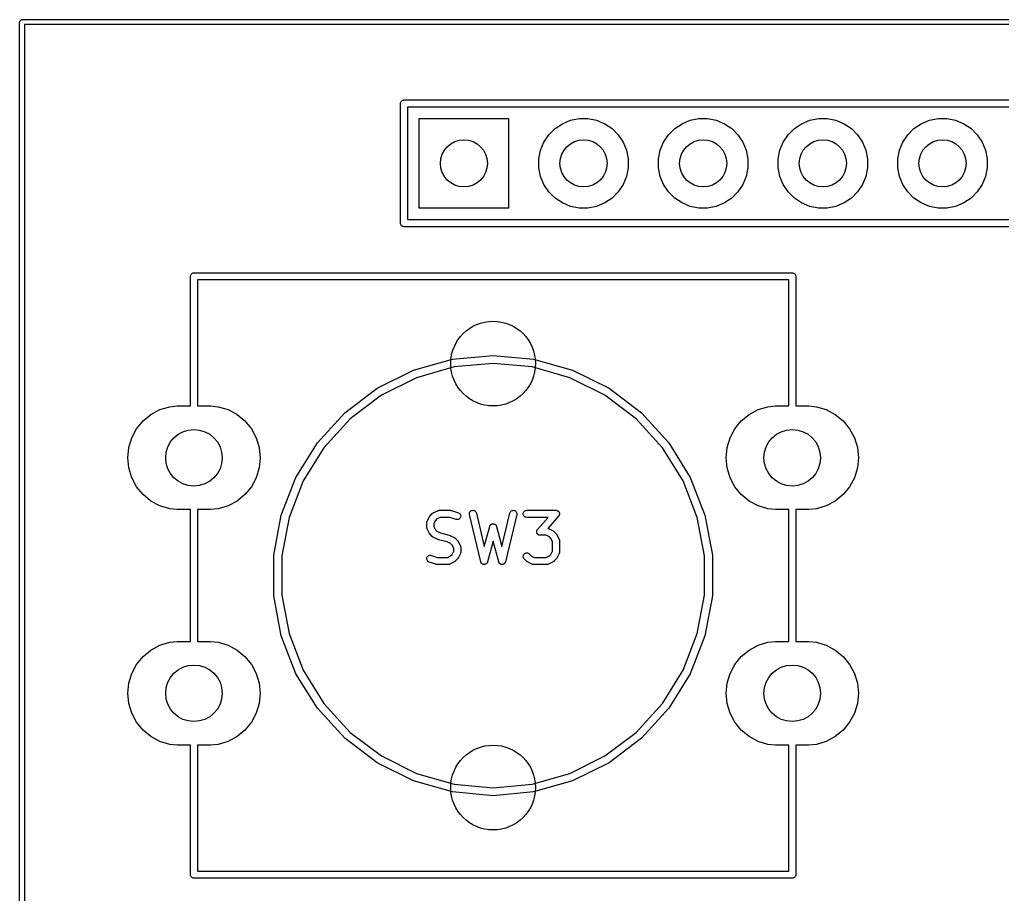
# Model space of a CAD drawing. Extents: x 4.8 to 7.88, y -6.14 to -3.94.
# Drawn here: x 4.801 to 5.622, y -4.666 to -3.935 of the extents above; entities that cross this region are included whole.
import ezdxf

# ---------------------------------------------------------------- set-up
doc = ezdxf.new("R2010")
doc.units = 0
doc.header["$MEASUREMENT"] = 0
doc.layers.add('BLACK', color=7, linetype='CONTINUOUS')

msp = doc.modelspace()

# ---------------------------------------------------------------- linework, layer by layer
at = {"layer": 'BLACK', "linetype": 'CONTINUOUS'}
for p, q in [((4.80117, -3.93701), (4.80121, -3.93662)), ((4.80118, -3.9371), (4.80117, -3.93701)), ((4.80118, -5.66919), (4.80118, -3.9371)), ((4.80121, -3.93662), (4.80132, -3.93625)), ((4.80132, -3.93625), (4.8015, -3.93591)), ((4.8015, -3.93591), (4.80175, -3.93561)), ((4.80175, -3.93561), (4.80205, -3.93536)), ((4.80205, -3.93536), (4.80239, -3.93518)), ((4.80239, -3.93518), (4.80276, -3.93507)), ((4.80276, -3.93507), (4.80305, -3.93504)), ((4.80305, -3.93504), (4.80315, -3.93503)), ((4.80315, -3.93503), (4.80325, -3.93504)), ((4.80325, -3.93504), (7.87392, -3.93504)), ((7.87205, -3.93898), (4.80512, -3.93898)), ((4.80512, -3.93898), (4.80512, -6.13976)), ((5.11947, -4.00512), (5.11953, -4.00454)), ((5.11949, -4.00526), (5.11947, -4.00512)), ((5.11949, -4.10497), (5.11949, -4.00526)), ((5.11953, -4.00454), (5.1197, -4.00398)), ((5.1197, -4.00398), (5.11997, -4.00347)), ((5.11997, -4.00347), (5.12034, -4.00302)), ((5.12034, -4.00302), (5.12079, -4.00265)), ((5.12079, -4.00265), (5.12131, -4.00238)), ((5.12131, -4.00238), (5.12186, -4.00221)), ((5.12186, -4.00221), (5.1223, -4.00217)), ((5.1223, -4.00217), (5.12244, -4.00215)), ((5.12244, -4.00215), (5.12259, -4.00217)), ((5.12259, -4.00217), (5.9223, -4.00217)), ((5.12539, -4.00807), (5.12539, -4.10217)), ((5.91949, -4.00807), (5.12539, -4.00807)), ((5.13504, -4.09252), (5.13504, -4.01772)), ((5.13504, -4.01772), (5.20984, -4.01772)), ((5.20984, -4.01772), (5.20984, -4.09252)), ((5.2486, -4.02607), (5.25472, -4.02197)), ((5.25472, -4.02197), (5.26153, -4.01915)), ((5.26153, -4.01915), (5.26876, -4.01772)), ((5.26876, -4.01772), (5.27612, -4.01772)), ((5.27612, -4.01772), (5.28335, -4.01915)), ((5.28335, -4.01915), (5.29016, -4.02197)), ((5.29016, -4.02197), (5.29628, -4.02607)), ((5.3486, -4.02607), (5.35472, -4.02197)), ((5.35472, -4.02197), (5.36153, -4.01915)), ((5.36153, -4.01915), (5.36876, -4.01772)), ((5.36876, -4.01772), (5.37612, -4.01772)), ((5.37612, -4.01772), (5.38335, -4.01915)), ((5.38335, -4.01915), (5.39016, -4.02197)), ((5.39016, -4.02197), (5.39628, -4.02607)), ((5.4486, -4.02607), (5.45472, -4.02197)), ((5.45472, -4.02197), (5.46153, -4.01915)), ((5.46153, -4.01915), (5.46876, -4.01772)), ((5.46876, -4.01772), (5.47612, -4.01772)), ((5.47612, -4.01772), (5.48335, -4.01915)), ((5.48335, -4.01915), (5.49016, -4.02197)), ((5.49016, -4.02197), (5.49628, -4.02607)), ((5.5486, -4.02607), (5.55472, -4.02197)), ((5.55472, -4.02197), (5.56153, -4.01915)), ((5.56153, -4.01915), (5.56876, -4.01772)), ((5.56876, -4.01772), (5.57612, -4.01772)), ((5.57612, -4.01772), (5.58335, -4.01915)), ((5.58335, -4.01915), (5.59016, -4.02197)), ((5.59016, -4.02197), (5.59628, -4.02607)), ((5.2393, -4.0374), (5.24339, -4.03128)), ((5.24339, -4.03128), (5.2486, -4.02607)), ((5.29628, -4.02607), (5.30149, -4.03128)), ((5.30149, -4.03128), (5.30559, -4.0374)), ((5.3393, -4.0374), (5.34339, -4.03128)), ((5.34339, -4.03128), (5.3486, -4.02607)), ((5.39628, -4.02607), (5.40149, -4.03128)), ((5.40149, -4.03128), (5.40559, -4.0374)), ((5.4393, -4.0374), (5.44339, -4.03128)), ((5.44339, -4.03128), (5.4486, -4.02607)), ((5.49628, -4.02607), (5.50149, -4.03128)), ((5.50149, -4.03128), (5.50559, -4.0374)), ((5.5393, -4.0374), (5.54339, -4.03128)), ((5.54339, -4.03128), (5.5486, -4.02607)), ((5.59628, -4.02607), (5.60149, -4.03128)), ((5.60149, -4.03128), (5.60559, -4.0374)), ((5.23648, -4.04421), (5.2393, -4.0374)), ((5.30559, -4.0374), (5.30841, -4.04421)), ((5.33648, -4.04421), (5.3393, -4.0374)), ((5.40559, -4.0374), (5.40841, -4.04421)), ((5.43648, -4.04421), (5.4393, -4.0374)), ((5.50559, -4.0374), (5.50841, -4.04421)), ((5.53648, -4.04421), (5.5393, -4.0374)), ((5.60559, -4.0374), (5.60841, -4.04421)), ((5.23504, -4.05143), (5.23648, -4.04421)), ((5.30841, -4.04421), (5.30984, -4.05143)), ((5.33504, -4.05143), (5.33648, -4.04421)), ((5.40841, -4.04421), (5.40984, -4.05143)), ((5.43504, -4.05143), (5.43648, -4.04421)), ((5.50841, -4.04421), (5.50984, -4.05143)), ((5.53504, -4.05143), (5.53648, -4.04421)), ((5.60841, -4.04421), (5.60984, -4.05143)), ((5.23504, -4.0588), (5.23504, -4.05143)), ((5.30984, -4.05143), (5.30984, -4.0588)), ((5.33504, -4.0588), (5.33504, -4.05143)), ((5.40984, -4.05143), (5.40984, -4.0588)), ((5.43504, -4.0588), (5.43504, -4.05143)), ((5.50984, -4.05143), (5.50984, -4.0588)), ((5.53504, -4.0588), (5.53504, -4.05143)), ((5.60984, -4.05143), (5.60984, -4.0588)), ((5.23648, -4.06603), (5.23504, -4.0588)), ((5.30984, -4.0588), (5.30841, -4.06603)), ((5.33648, -4.06603), (5.33504, -4.0588)), ((5.40984, -4.0588), (5.40841, -4.06603)), ((5.43648, -4.06603), (5.43504, -4.0588)), ((5.50984, -4.0588), (5.50841, -4.06603)), ((5.53648, -4.06603), (5.53504, -4.0588)), ((5.60984, -4.0588), (5.60841, -4.06603)), ((5.2393, -4.07283), (5.23648, -4.06603)), ((5.24339, -4.07896), (5.2393, -4.07283)), ((5.30559, -4.07283), (5.30149, -4.07896)), ((5.30841, -4.06603), (5.30559, -4.07283)), ((5.3393, -4.07283), (5.33648, -4.06603)), ((5.34339, -4.07896), (5.3393, -4.07283)), ((5.40559, -4.07283), (5.40149, -4.07896)), ((5.40841, -4.06603), (5.40559, -4.07283)), ((5.4393, -4.07283), (5.43648, -4.06603)), ((5.44339, -4.07896), (5.4393, -4.07283)), ((5.50559, -4.07283), (5.50149, -4.07896)), ((5.50841, -4.06603), (5.50559, -4.07283)), ((5.5393, -4.07283), (5.53648, -4.06603)), ((5.54339, -4.07896), (5.5393, -4.07283)), ((5.60559, -4.07283), (5.60149, -4.07896)), ((5.60841, -4.06603), (5.60559, -4.07283)), ((5.2486, -4.08417), (5.24339, -4.07896)), ((5.30149, -4.07896), (5.29628, -4.08417)), ((5.3486, -4.08417), (5.34339, -4.07896)), ((5.40149, -4.07896), (5.39628, -4.08417)), ((5.4486, -4.08417), (5.44339, -4.07896)), ((5.50149, -4.07896), (5.49628, -4.08417)), ((5.5486, -4.08417), (5.54339, -4.07896)), ((5.60149, -4.07896), (5.59628, -4.08417)), ((5.25472, -4.08826), (5.2486, -4.08417)), ((5.26153, -4.09108), (5.25472, -4.08826)), ((5.29016, -4.08826), (5.28335, -4.09108)), ((5.29628, -4.08417), (5.29016, -4.08826)), ((5.35472, -4.08826), (5.3486, -4.08417)), ((5.36153, -4.09108), (5.35472, -4.08826)), ((5.39016, -4.08826), (5.38335, -4.09108)), ((5.39628, -4.08417), (5.39016, -4.08826)), ((5.45472, -4.08826), (5.4486, -4.08417)), ((5.46153, -4.09108), (5.45472, -4.08826)), ((5.49016, -4.08826), (5.48335, -4.09108)), ((5.49628, -4.08417), (5.49016, -4.08826)), ((5.55472, -4.08826), (5.5486, -4.08417)), ((5.56153, -4.09108), (5.55472, -4.08826)), ((5.59016, -4.08826), (5.58335, -4.09108)), ((5.59628, -4.08417), (5.59016, -4.08826)), ((5.20984, -4.09252), (5.13504, -4.09252)), ((5.26876, -4.09252), (5.26153, -4.09108)), ((5.27612, -4.09252), (5.26876, -4.09252)), ((5.28335, -4.09108), (5.27612, -4.09252)), ((5.36876, -4.09252), (5.36153, -4.09108)), ((5.37612, -4.09252), (5.36876, -4.09252)), ((5.38335, -4.09108), (5.37612, -4.09252)), ((5.46876, -4.09252), (5.46153, -4.09108)), ((5.47612, -4.09252), (5.46876, -4.09252)), ((5.48335, -4.09108), (5.47612, -4.09252)), ((5.56876, -4.09252), (5.56153, -4.09108)), ((5.57612, -4.09252), (5.56876, -4.09252)), ((5.58335, -4.09108), (5.57612, -4.09252)), ((5.11947, -4.10512), (5.11949, -4.10497)), ((5.11953, -4.1057), (5.11947, -4.10512)), ((5.1197, -4.10625), (5.11953, -4.1057)), ((5.11997, -4.10677), (5.1197, -4.10625)), ((5.12539, -4.10217), (5.91949, -4.10217)), ((5.12034, -4.10722), (5.11997, -4.10677)), ((5.12079, -4.10759), (5.12034, -4.10722)), ((5.12131, -4.10786), (5.12079, -4.10759)), ((5.12186, -4.10803), (5.12131, -4.10786)), ((5.12244, -4.10809), (5.12186, -4.10803)), ((5.12259, -4.10807), (5.12244, -4.10809)), ((5.9223, -4.10807), (5.12259, -4.10807)), ((4.94475, -4.14751), (4.9452, -4.14714)), ((4.9452, -4.14714), (4.94571, -4.14687)), ((4.94571, -4.14687), (4.94627, -4.1467)), ((4.94627, -4.1467), (4.94671, -4.14665)), ((4.94671, -4.14665), (4.94685, -4.14664)), ((4.94685, -4.14664), (4.947, -4.14665)), ((4.947, -4.14665), (5.44671, -4.14665)), ((5.44671, -4.14665), (5.44685, -4.14664)), ((5.44685, -4.14664), (5.447, -4.14665)), ((5.447, -4.14665), (5.44743, -4.1467)), ((5.44743, -4.1467), (5.44799, -4.14687)), ((5.44799, -4.14687), (5.4485, -4.14714)), ((5.4485, -4.14714), (5.44895, -4.14751)), ((4.94388, -4.14961), (4.94394, -4.14903)), ((4.9439, -4.14975), (4.94388, -4.14961)), ((4.9439, -4.25787), (4.9439, -4.14975)), ((4.94394, -4.14903), (4.94411, -4.14847)), ((4.94411, -4.14847), (4.94438, -4.14796)), ((4.94438, -4.14796), (4.94475, -4.14751)), ((4.9498, -4.15256), (4.9498, -4.25787)), ((5.4439, -4.15256), (4.9498, -4.15256)), ((5.4439, -4.25787), (5.4439, -4.15256)), ((5.44895, -4.14751), (5.44932, -4.14796)), ((5.44932, -4.14796), (5.44959, -4.14847)), ((5.44959, -4.14847), (5.44976, -4.14903)), ((5.44976, -4.14903), (5.44982, -4.14961)), ((5.44982, -4.14961), (5.4498, -4.14975)), ((5.4498, -4.14975), (5.4498, -4.25787)), ((5.13038, -4.22801), (5.16304, -4.21872)), ((5.16304, -4.21872), (5.19685, -4.21559)), ((5.19685, -4.21559), (5.23066, -4.21872)), ((5.23066, -4.21872), (5.26333, -4.22801)), ((5.09998, -4.24315), (5.13038, -4.22801)), ((5.16427, -4.2253), (5.13279, -4.23426)), ((5.19685, -4.22228), (5.16427, -4.2253)), ((5.22943, -4.2253), (5.19685, -4.22228)), ((5.26091, -4.23426), (5.22943, -4.2253)), ((5.26333, -4.22801), (5.29372, -4.24315)), ((5.13279, -4.23426), (5.1035, -4.24884)), ((5.2902, -4.24884), (5.26091, -4.23426)), ((5.07288, -4.26362), (5.09998, -4.24315)), ((5.29372, -4.24315), (5.32082, -4.26362)), ((5.1035, -4.24884), (5.07739, -4.26856)), ((5.31631, -4.26856), (5.2902, -4.24884)), ((4.91086, -4.265), (4.91839, -4.26098)), ((4.91839, -4.26098), (4.92655, -4.2585)), ((4.92655, -4.2585), (4.93291, -4.25787)), ((4.93291, -4.25787), (4.9439, -4.25787)), ((4.9498, -4.25787), (4.96079, -4.25787)), ((4.96079, -4.25787), (4.96715, -4.2585)), ((4.96715, -4.2585), (4.97531, -4.26098)), ((4.97531, -4.26098), (4.98284, -4.265)), ((5.41086, -4.265), (5.41839, -4.26098)), ((5.41839, -4.26098), (5.42655, -4.2585)), ((5.42655, -4.2585), (5.43291, -4.25787)), ((5.43291, -4.25787), (5.4439, -4.25787)), ((5.4498, -4.25787), (5.46079, -4.25787)), ((5.46079, -4.25787), (5.46715, -4.2585)), ((5.46715, -4.2585), (5.47531, -4.26098)), ((5.47531, -4.26098), (5.48284, -4.265)), ((4.89886, -4.277), (4.90427, -4.27041)), ((4.90427, -4.27041), (4.91086, -4.265)), ((4.98284, -4.265), (4.98943, -4.27041)), ((4.98943, -4.27041), (4.99484, -4.277)), ((5.05, -4.28871), (5.07288, -4.26362)), ((5.07739, -4.26856), (5.05534, -4.29274)), ((5.33836, -4.29274), (5.31631, -4.26856)), ((5.32082, -4.26362), (5.3437, -4.28871)), ((5.39886, -4.277), (5.40427, -4.27041)), ((5.40427, -4.27041), (5.41086, -4.265)), ((5.48284, -4.265), (5.48943, -4.27041)), ((5.48943, -4.27041), (5.49484, -4.277)), ((4.89484, -4.28453), (4.89886, -4.277)), ((4.99484, -4.277), (4.99887, -4.28453)), ((5.39484, -4.28453), (5.39886, -4.277)), ((5.49484, -4.277), (5.49887, -4.28453)), ((4.89236, -4.29269), (4.89484, -4.28453)), ((4.99887, -4.28453), (5.00134, -4.29269)), ((5.39236, -4.29269), (5.39484, -4.28453)), ((5.49887, -4.28453), (5.50134, -4.29269)), ((4.89152, -4.30118), (4.89236, -4.29269)), ((5.00134, -4.29269), (5.00218, -4.30118)), ((5.03212, -4.31758), (5.05, -4.28871)), ((5.05534, -4.29274), (5.03812, -4.32057)), ((5.35559, -4.32057), (5.33836, -4.29274)), ((5.3437, -4.28871), (5.36158, -4.31758)), ((5.39152, -4.30118), (5.39236, -4.29269)), ((5.50134, -4.29269), (5.50218, -4.30118)), ((4.89236, -4.30967), (4.89152, -4.30118)), ((5.00218, -4.30118), (5.00134, -4.30967)), ((5.39236, -4.30967), (5.39152, -4.30118)), ((5.50218, -4.30118), (5.50134, -4.30967)), ((4.89484, -4.31783), (4.89236, -4.30967)), ((5.00134, -4.30967), (4.99887, -4.31783)), ((5.39484, -4.31783), (5.39236, -4.30967)), ((5.50134, -4.30967), (5.49887, -4.31783)), ((4.89886, -4.32536), (4.89484, -4.31783)), ((4.99887, -4.31783), (4.99484, -4.32536)), ((5.01986, -4.34925), (5.03212, -4.31758)), ((5.36158, -4.31758), (5.37384, -4.34925)), ((5.39886, -4.32536), (5.39484, -4.31783)), ((5.49887, -4.31783), (5.49484, -4.32536)), ((4.90427, -4.33195), (4.89886, -4.32536)), ((4.99484, -4.32536), (4.98943, -4.33195)), ((5.03812, -4.32057), (5.02629, -4.35108)), ((5.36741, -4.35108), (5.35559, -4.32057)), ((5.40427, -4.33195), (5.39886, -4.32536)), ((5.49484, -4.32536), (5.48943, -4.33195)), ((4.91086, -4.33736), (4.90427, -4.33195)), ((4.98943, -4.33195), (4.98284, -4.33736)), ((5.41086, -4.33736), (5.40427, -4.33195)), ((5.48943, -4.33195), (5.48284, -4.33736)), ((4.91839, -4.34139), (4.91086, -4.33736)), ((4.92655, -4.34386), (4.91839, -4.34139)), ((4.93291, -4.34449), (4.92655, -4.34386)), ((4.9439, -4.34449), (4.93291, -4.34449)), ((4.9439, -4.45472), (4.9439, -4.34449)), ((4.96079, -4.34449), (4.9498, -4.34449)), ((4.9498, -4.34449), (4.9498, -4.45472)), ((4.96715, -4.34386), (4.96079, -4.34449)), ((4.97531, -4.34139), (4.96715, -4.34386)), ((4.98284, -4.33736), (4.97531, -4.34139)), ((5.41839, -4.34139), (5.41086, -4.33736)), ((5.42655, -4.34386), (5.41839, -4.34139)), ((5.43291, -4.34449), (5.42655, -4.34386)), ((5.4439, -4.34449), (5.43291, -4.34449)), ((5.4439, -4.45472), (5.4439, -4.34449)), ((5.46079, -4.34449), (5.4498, -4.34449)), ((5.4498, -4.34449), (5.4498, -4.45472)), ((5.46715, -4.34386), (5.46079, -4.34449)), ((5.47531, -4.34139), (5.46715, -4.34386)), ((5.48284, -4.33736), (5.47531, -4.34139)), ((5.01362, -4.38263), (5.01986, -4.34925)), ((5.02629, -4.35108), (5.02028, -4.38324)), ((5.14172, -4.35423), (5.14359, -4.35048)), ((5.14359, -4.35048), (5.14361, -4.35044)), ((5.14361, -4.35044), (5.1437, -4.3503)), ((5.1437, -4.3503), (5.14378, -4.35015)), ((5.14378, -4.35015), (5.14386, -4.35006)), ((5.14386, -4.35006), (5.14392, -4.34996)), ((5.14392, -4.34996), (5.14404, -4.34984)), ((5.14404, -4.34984), (5.14414, -4.34971)), ((5.14414, -4.34971), (5.14602, -4.34783)), ((5.14602, -4.34783), (5.14605, -4.3478)), ((5.14605, -4.3478), (5.14618, -4.3477)), ((5.14618, -4.3477), (5.1463, -4.34759)), ((5.1463, -4.34759), (5.1464, -4.34752)), ((5.1464, -4.34752), (5.1465, -4.34744)), ((5.1465, -4.34744), (5.14665, -4.34737)), ((5.14665, -4.34737), (5.14679, -4.34728)), ((5.14679, -4.34728), (5.15054, -4.34541)), ((5.14986, -4.35235), (5.14866, -4.35355)), ((5.15255, -4.351), (5.14986, -4.35235)), ((5.15054, -4.34541), (5.15057, -4.34539)), ((5.15057, -4.34539), (5.15065, -4.34536)), ((5.15065, -4.34536), (5.15073, -4.34532)), ((5.15073, -4.34532), (5.15092, -4.34526)), ((5.15092, -4.34526), (5.15111, -4.34519)), ((5.15111, -4.34519), (5.1512, -4.34518)), ((5.1512, -4.34518), (5.15128, -4.34515)), ((5.15128, -4.34515), (5.15148, -4.34513)), ((5.15148, -4.34513), (5.15168, -4.3451)), ((5.15168, -4.3451), (5.15177, -4.3451)), ((5.15177, -4.3451), (5.15186, -4.34509)), ((5.15186, -4.34509), (5.16123, -4.34509)), ((5.16075, -4.351), (5.15255, -4.351)), ((5.16592, -4.35272), (5.16075, -4.351)), ((5.16123, -4.34509), (5.16127, -4.34509)), ((5.16127, -4.34509), (5.16144, -4.34511)), ((5.16144, -4.34511), (5.1616, -4.34512)), ((5.1616, -4.34512), (5.16172, -4.34514)), ((5.16172, -4.34514), (5.16184, -4.34516)), ((5.16184, -4.34516), (5.162, -4.34521)), ((5.162, -4.34521), (5.16216, -4.34525)), ((5.16216, -4.34525), (5.16779, -4.34712)), ((5.16648, -4.35285), (5.16592, -4.35272)), ((5.16817, -4.35257), (5.16763, -4.35277)), ((5.16779, -4.34712), (5.16783, -4.34713)), ((5.16783, -4.34713), (5.16835, -4.34738)), ((5.16865, -4.35226), (5.16817, -4.35257)), ((5.16835, -4.34738), (5.16882, -4.34771)), ((5.16907, -4.35187), (5.16865, -4.35226)), ((5.16882, -4.34771), (5.16921, -4.34814)), ((5.16941, -4.3514), (5.16907, -4.35187)), ((5.16921, -4.34814), (5.16951, -4.34863)), ((5.16965, -4.35087), (5.16941, -4.3514)), ((5.16951, -4.34863), (5.16971, -4.34917)), ((5.16978, -4.35031), (5.16965, -4.35087)), ((5.16971, -4.34917), (5.1698, -4.34974)), ((5.1698, -4.34974), (5.16978, -4.35031)), ((5.17703, -4.34812), (5.17707, -4.34754)), ((5.1771, -4.34869), (5.17703, -4.34812)), ((5.17707, -4.34754), (5.17722, -4.34699)), ((5.17711, -4.34873), (5.1771, -4.34869)), ((5.18648, -4.3881), (5.17711, -4.34873)), ((5.17722, -4.34699), (5.17748, -4.34647)), ((5.17748, -4.34647), (5.17783, -4.34602)), ((5.17783, -4.34602), (5.17827, -4.34564)), ((5.17827, -4.34564), (5.17877, -4.34535)), ((5.17877, -4.34535), (5.17931, -4.34517)), ((5.17931, -4.34517), (5.17989, -4.3451)), ((5.17989, -4.3451), (5.18046, -4.34513)), ((5.18046, -4.34513), (5.18102, -4.34528)), ((5.18102, -4.34528), (5.18153, -4.34554)), ((5.18153, -4.34554), (5.18199, -4.34589)), ((5.18199, -4.34589), (5.18237, -4.34632)), ((5.18237, -4.34632), (5.18266, -4.34682)), ((5.18266, -4.34682), (5.18285, -4.34736)), ((5.18285, -4.34736), (5.18951, -4.37535)), ((5.20419, -4.37535), (5.21085, -4.34736)), ((5.2166, -4.34873), (5.20722, -4.3881)), ((5.21085, -4.34736), (5.21086, -4.34732)), ((5.21086, -4.34732), (5.21106, -4.34678)), ((5.21106, -4.34678), (5.21135, -4.34629)), ((5.21135, -4.34629), (5.21174, -4.34586)), ((5.21174, -4.34586), (5.2122, -4.34552)), ((5.2122, -4.34552), (5.21272, -4.34527)), ((5.21272, -4.34527), (5.21328, -4.34513)), ((5.21328, -4.34513), (5.21386, -4.3451)), ((5.21386, -4.3451), (5.21443, -4.34518)), ((5.21443, -4.34518), (5.21497, -4.34537)), ((5.21497, -4.34537), (5.21547, -4.34566)), ((5.21547, -4.34566), (5.2159, -4.34605)), ((5.2159, -4.34605), (5.21624, -4.34651)), ((5.21624, -4.34651), (5.21649, -4.34703)), ((5.21649, -4.34703), (5.21664, -4.34758)), ((5.21667, -4.34816), (5.2166, -4.34873)), ((5.21664, -4.34758), (5.21667, -4.34816)), ((5.22202, -4.34803), (5.22208, -4.34745)), ((5.22207, -4.3486), (5.22202, -4.34803)), ((5.22223, -4.34915), (5.22207, -4.3486)), ((5.22208, -4.34745), (5.22225, -4.3469)), ((5.2225, -4.34966), (5.22223, -4.34915)), ((5.22225, -4.3469), (5.22252, -4.3464)), ((5.22286, -4.35011), (5.2225, -4.34966)), ((5.22252, -4.3464), (5.22289, -4.34595)), ((5.2233, -4.35048), (5.22286, -4.35011)), ((5.22289, -4.34595), (5.22334, -4.34559)), ((5.22381, -4.35076), (5.2233, -4.35048)), ((5.22334, -4.34559), (5.22385, -4.34532)), ((5.22436, -4.35093), (5.22381, -4.35076)), ((5.22385, -4.34532), (5.2244, -4.34515)), ((5.22493, -4.351), (5.22436, -4.35093)), ((5.2244, -4.34515), (5.22497, -4.34509)), ((5.22497, -4.351), (5.22493, -4.351)), ((5.22497, -4.34509), (5.24934, -4.34509)), ((5.24284, -4.351), (5.22497, -4.351)), ((5.234, -4.3611), (5.24284, -4.351)), ((5.25157, -4.34999), (5.24263, -4.3602)), ((5.24934, -4.34509), (5.24939, -4.34509)), ((5.24939, -4.34509), (5.24957, -4.34511)), ((5.24957, -4.34511), (5.24975, -4.34512)), ((5.24975, -4.34512), (5.24985, -4.34515)), ((5.24985, -4.34515), (5.24996, -4.34516)), ((5.24996, -4.34516), (5.25013, -4.34521)), ((5.25013, -4.34521), (5.25031, -4.34526)), ((5.25031, -4.34526), (5.25041, -4.3453)), ((5.25041, -4.3453), (5.25051, -4.34533)), ((5.25051, -4.34533), (5.25067, -4.34542)), ((5.25067, -4.34542), (5.25084, -4.3455)), ((5.25084, -4.3455), (5.25092, -4.34556)), ((5.25092, -4.34556), (5.25101, -4.34561)), ((5.25101, -4.34561), (5.25115, -4.34573)), ((5.25115, -4.34573), (5.2513, -4.34584)), ((5.2513, -4.34584), (5.25137, -4.34591)), ((5.25137, -4.34591), (5.25145, -4.34598)), ((5.25145, -4.34598), (5.25157, -4.34612)), ((5.25157, -4.34612), (5.2517, -4.34626)), ((5.25167, -4.34984), (5.25157, -4.34999)), ((5.25179, -4.3497), (5.25167, -4.34984)), ((5.2517, -4.34626), (5.25175, -4.34635)), ((5.25175, -4.34635), (5.25181, -4.34643)), ((5.25184, -4.34961), (5.25179, -4.3497)), ((5.25181, -4.34643), (5.2519, -4.34659)), ((5.2519, -4.34952), (5.25184, -4.34961)), ((5.2519, -4.34659), (5.252, -4.34675)), ((5.25198, -4.34935), (5.2519, -4.34952)), ((5.25207, -4.34919), (5.25198, -4.34935)), ((5.252, -4.34675), (5.25203, -4.34685)), ((5.25203, -4.34685), (5.25208, -4.34694)), ((5.2521, -4.34909), (5.25207, -4.34919)), ((5.25208, -4.34694), (5.25213, -4.34712)), ((5.25214, -4.349), (5.2521, -4.34909)), ((5.25213, -4.34712), (5.2522, -4.34729)), ((5.25218, -4.34882), (5.25214, -4.349)), ((5.25224, -4.34864), (5.25218, -4.34882)), ((5.2522, -4.34729), (5.25221, -4.34739)), ((5.25221, -4.34739), (5.25224, -4.34749)), ((5.25224, -4.34749), (5.25226, -4.34768)), ((5.25225, -4.34854), (5.25224, -4.34864)), ((5.25227, -4.34844), (5.25225, -4.34854)), ((5.25226, -4.34768), (5.25229, -4.34786)), ((5.25228, -4.34825), (5.25227, -4.34844)), ((5.2523, -4.34807), (5.25228, -4.34825)), ((5.25229, -4.34786), (5.25229, -4.34796)), ((5.25229, -4.34796), (5.2523, -4.34807)), ((5.37342, -4.38324), (5.36741, -4.35108)), ((5.37384, -4.34925), (5.38008, -4.38263)), ((5.1414, -4.3555), (5.14141, -4.35542)), ((5.1414, -4.35555), (5.1414, -4.3555)), ((5.1414, -4.3593), (5.1414, -4.35555)), ((5.14141, -4.35938), (5.1414, -4.3593)), ((5.14141, -4.35533), (5.14145, -4.35513)), ((5.14141, -4.35542), (5.14141, -4.35533)), ((5.14141, -4.35947), (5.14141, -4.35938)), ((5.14144, -4.35967), (5.14141, -4.35947)), ((5.14146, -4.35987), (5.14144, -4.35967)), ((5.14145, -4.35513), (5.14147, -4.35493)), ((5.14149, -4.35995), (5.14146, -4.35987)), ((5.14147, -4.35493), (5.14149, -4.35485)), ((5.14149, -4.35485), (5.14151, -4.35476)), ((5.1415, -4.36004), (5.14149, -4.35995)), ((5.14157, -4.36023), (5.1415, -4.36004)), ((5.14151, -4.35476), (5.14158, -4.35457)), ((5.14163, -4.36042), (5.14157, -4.36023)), ((5.14158, -4.35457), (5.14164, -4.35438)), ((5.14167, -4.3605), (5.14163, -4.36042)), ((5.14164, -4.35438), (5.14168, -4.35431)), ((5.1417, -4.36058), (5.14167, -4.3605)), ((5.14168, -4.35431), (5.14172, -4.35423)), ((5.14172, -4.36062), (5.1417, -4.36058)), ((5.14359, -4.36437), (5.14172, -4.36062)), ((5.14866, -4.35355), (5.14731, -4.35624)), ((5.14731, -4.35624), (5.14731, -4.3586)), ((5.14731, -4.3586), (5.14866, -4.3613)), ((5.16706, -4.35287), (5.16648, -4.35285)), ((5.16763, -4.35277), (5.16706, -4.35287)), ((5.18951, -4.37535), (5.194, -4.35853)), ((5.194, -4.35853), (5.19401, -4.35849)), ((5.19401, -4.35849), (5.19404, -4.3584)), ((5.19404, -4.3584), (5.19407, -4.35831)), ((5.19407, -4.35831), (5.19415, -4.35814)), ((5.19415, -4.35814), (5.19422, -4.35796)), ((5.19422, -4.35796), (5.19427, -4.35788)), ((5.19427, -4.35788), (5.19431, -4.35779)), ((5.19431, -4.35779), (5.19442, -4.35763)), ((5.19442, -4.35763), (5.19453, -4.35747)), ((5.19453, -4.35747), (5.19459, -4.3574)), ((5.19459, -4.3574), (5.19465, -4.35732)), ((5.19465, -4.35732), (5.19479, -4.35719)), ((5.19479, -4.35719), (5.19493, -4.35706)), ((5.19493, -4.35706), (5.19501, -4.357)), ((5.19501, -4.357), (5.19508, -4.35693)), ((5.19508, -4.35693), (5.19524, -4.35683)), ((5.19524, -4.35683), (5.1954, -4.35672)), ((5.1954, -4.35672), (5.19549, -4.35669)), ((5.19549, -4.35669), (5.19557, -4.35664)), ((5.19557, -4.35664), (5.19575, -4.35657)), ((5.19575, -4.35657), (5.19592, -4.35649)), ((5.19592, -4.35649), (5.19602, -4.35647)), ((5.19602, -4.35647), (5.19611, -4.35644)), ((5.19611, -4.35644), (5.1963, -4.35641)), ((5.1963, -4.35641), (5.19649, -4.35636)), ((5.19649, -4.35636), (5.19658, -4.35636)), ((5.19658, -4.35636), (5.19668, -4.35635)), ((5.19668, -4.35635), (5.19687, -4.35635)), ((5.19687, -4.35635), (5.19706, -4.35635)), ((5.19706, -4.35635), (5.19716, -4.35637)), ((5.19716, -4.35637), (5.19725, -4.35637)), ((5.19725, -4.35637), (5.19744, -4.35641)), ((5.19744, -4.35641), (5.19763, -4.35645)), ((5.19763, -4.35645), (5.19772, -4.35648)), ((5.19772, -4.35648), (5.19782, -4.3565)), ((5.19782, -4.3565), (5.19799, -4.35658)), ((5.19799, -4.35658), (5.19817, -4.35665)), ((5.19817, -4.35665), (5.19825, -4.3567)), ((5.19825, -4.3567), (5.19834, -4.35674)), ((5.19834, -4.35674), (5.19849, -4.35686)), ((5.19849, -4.35686), (5.19866, -4.35696)), ((5.19866, -4.35696), (5.19873, -4.35703)), ((5.19873, -4.35703), (5.19881, -4.35708)), ((5.19881, -4.35708), (5.19894, -4.35722)), ((5.19894, -4.35722), (5.19908, -4.35736)), ((5.19908, -4.35736), (5.19913, -4.35743)), ((5.19913, -4.35743), (5.1992, -4.3575)), ((5.1992, -4.3575), (5.1993, -4.35767)), ((5.1993, -4.35767), (5.19941, -4.35782)), ((5.19941, -4.35782), (5.19945, -4.35791)), ((5.19945, -4.35791), (5.1995, -4.35799)), ((5.1995, -4.35799), (5.19957, -4.35817)), ((5.19957, -4.35817), (5.19965, -4.35835)), ((5.19965, -4.35835), (5.19967, -4.35844)), ((5.19967, -4.35844), (5.1997, -4.35853)), ((5.1997, -4.35853), (5.20419, -4.37535)), ((5.24263, -4.3602), (5.24282, -4.36027)), ((5.24282, -4.36027), (5.24301, -4.36033)), ((5.24301, -4.36033), (5.24308, -4.36037)), ((5.24308, -4.36037), (5.24317, -4.3604)), ((5.24317, -4.3604), (5.24691, -4.36228)), ((5.14368, -4.36451), (5.14359, -4.36437)), ((5.14376, -4.36465), (5.14368, -4.36451)), ((5.14383, -4.36475), (5.14376, -4.36465)), ((5.1439, -4.36485), (5.14383, -4.36475)), ((5.14401, -4.36497), (5.1439, -4.36485)), ((5.14411, -4.3651), (5.14401, -4.36497)), ((5.14414, -4.36513), (5.14411, -4.3651)), ((5.14602, -4.36701), (5.14414, -4.36513)), ((5.14615, -4.36711), (5.14602, -4.36701)), ((5.14627, -4.36723), (5.14615, -4.36711)), ((5.14637, -4.3673), (5.14627, -4.36723)), ((5.14646, -4.36737), (5.14637, -4.3673)), ((5.14661, -4.36745), (5.14646, -4.36737)), ((5.14675, -4.36754), (5.14661, -4.36745)), ((5.14679, -4.36756), (5.14675, -4.36754)), ((5.15054, -4.36944), (5.14679, -4.36756)), ((5.14866, -4.3613), (5.14986, -4.36249)), ((5.14986, -4.36249), (5.15289, -4.36401)), ((5.15289, -4.36401), (5.16007, -4.3658)), ((5.16007, -4.3658), (5.16011, -4.36581)), ((5.16011, -4.36581), (5.16012, -4.36582)), ((5.16012, -4.36582), (5.16014, -4.36582)), ((5.16014, -4.36582), (5.16039, -4.36592)), ((5.16039, -4.36592), (5.16065, -4.36602)), ((5.16065, -4.36602), (5.16066, -4.36602)), ((5.16066, -4.36602), (5.16068, -4.36603)), ((5.16068, -4.36603), (5.16443, -4.3679)), ((5.16443, -4.3679), (5.16446, -4.36792)), ((5.16446, -4.36792), (5.1646, -4.36801)), ((5.1646, -4.36801), (5.16475, -4.36809)), ((5.16475, -4.36809), (5.16484, -4.36817)), ((5.16484, -4.36817), (5.16495, -4.36823)), ((5.16495, -4.36823), (5.16506, -4.36835)), ((5.16506, -4.36835), (5.16519, -4.36846)), ((5.16519, -4.36846), (5.16707, -4.37033)), ((5.23327, -4.36302), (5.23329, -4.36284)), ((5.23328, -4.36313), (5.23327, -4.36302)), ((5.23327, -4.36323), (5.23328, -4.36313)), ((5.2333, -4.36341), (5.23327, -4.36323)), ((5.23329, -4.36265), (5.23332, -4.36255)), ((5.23329, -4.36284), (5.23329, -4.36265)), ((5.23332, -4.3636), (5.2333, -4.36341)), ((5.23332, -4.36255), (5.23333, -4.36245)), ((5.23335, -4.3637), (5.23332, -4.3636)), ((5.23333, -4.36245), (5.23338, -4.36227)), ((5.23337, -4.3638), (5.23335, -4.3637)), ((5.23343, -4.36397), (5.23337, -4.3638)), ((5.23338, -4.36227), (5.23342, -4.36209)), ((5.23342, -4.36209), (5.23347, -4.362)), ((5.23348, -4.36415), (5.23343, -4.36397)), ((5.23347, -4.362), (5.2335, -4.3619)), ((5.23353, -4.36424), (5.23348, -4.36415)), ((5.2335, -4.3619), (5.23359, -4.36174)), ((5.23357, -4.36434), (5.23353, -4.36424)), ((5.23366, -4.3645), (5.23357, -4.36434)), ((5.23359, -4.36174), (5.23366, -4.36157)), ((5.23366, -4.36157), (5.23372, -4.36148)), ((5.23375, -4.36466), (5.23366, -4.3645)), ((5.23372, -4.36148), (5.23377, -4.36139)), ((5.23381, -4.36474), (5.23375, -4.36466)), ((5.23377, -4.36139), (5.23389, -4.36125)), ((5.23387, -4.36483), (5.23381, -4.36474)), ((5.23399, -4.36497), (5.23387, -4.36483)), ((5.23389, -4.36125), (5.234, -4.3611)), ((5.23411, -4.36511), (5.23399, -4.36497)), ((5.23419, -4.36518), (5.23411, -4.36511)), ((5.23426, -4.36525), (5.23419, -4.36518)), ((5.23441, -4.36536), (5.23426, -4.36525)), ((5.23455, -4.36548), (5.23441, -4.36536)), ((5.23464, -4.36553), (5.23455, -4.36548)), ((5.23473, -4.36559), (5.23464, -4.36553)), ((5.2349, -4.36567), (5.23473, -4.36559)), ((5.23506, -4.36576), (5.2349, -4.36567)), ((5.23516, -4.36579), (5.23506, -4.36576)), ((5.23525, -4.36583), (5.23516, -4.36579)), ((5.23543, -4.36588), (5.23525, -4.36583)), ((5.23561, -4.36593), (5.23543, -4.36588)), ((5.23571, -4.36594), (5.23561, -4.36593)), ((5.23581, -4.36597), (5.23571, -4.36594)), ((5.23599, -4.36598), (5.23581, -4.36597)), ((5.23618, -4.366), (5.23599, -4.36598)), ((5.23622, -4.366), (5.23618, -4.366)), ((5.24115, -4.366), (5.23622, -4.366)), ((5.24385, -4.36735), (5.24115, -4.366)), ((5.24504, -4.36854), (5.24385, -4.36735)), ((5.24639, -4.37124), (5.24504, -4.36854)), ((5.24691, -4.36228), (5.24695, -4.3623)), ((5.24695, -4.3623), (5.24709, -4.36239)), ((5.24709, -4.36239), (5.24724, -4.36247)), ((5.24724, -4.36247), (5.24733, -4.36254)), ((5.24733, -4.36254), (5.24744, -4.36261)), ((5.24744, -4.36261), (5.24755, -4.36273)), ((5.24755, -4.36273), (5.24768, -4.36283)), ((5.24768, -4.36283), (5.24956, -4.36471)), ((5.24956, -4.36471), (5.24959, -4.36474)), ((5.24959, -4.36474), (5.24969, -4.36487)), ((5.24969, -4.36487), (5.2498, -4.36499)), ((5.2498, -4.36499), (5.24987, -4.36509)), ((5.24987, -4.36509), (5.24995, -4.36519)), ((5.24995, -4.36519), (5.25002, -4.36533)), ((5.25002, -4.36533), (5.25011, -4.36547)), ((5.25011, -4.36547), (5.25198, -4.36922)), ((5.15055, -4.36944), (5.15054, -4.36944)), ((5.15056, -4.36945), (5.15055, -4.36944)), ((5.15082, -4.36954), (5.15056, -4.36945)), ((5.15107, -4.36964), (5.15082, -4.36954)), ((5.15109, -4.36964), (5.15107, -4.36964)), ((5.1511, -4.36965), (5.15109, -4.36964)), ((5.15114, -4.36966), (5.1511, -4.36965)), ((5.15832, -4.37145), (5.15114, -4.36966)), ((5.16136, -4.37297), (5.15832, -4.37145)), ((5.16255, -4.37417), (5.16136, -4.37297)), ((5.1639, -4.37686), (5.16255, -4.37417)), ((5.1639, -4.37922), (5.1639, -4.37686)), ((5.16707, -4.37033), (5.1671, -4.37036)), ((5.1671, -4.37036), (5.1672, -4.37049)), ((5.1672, -4.37049), (5.16731, -4.37061)), ((5.16731, -4.37061), (5.16738, -4.37071)), ((5.16738, -4.37071), (5.16746, -4.37081)), ((5.16746, -4.37081), (5.16753, -4.37096)), ((5.16753, -4.37096), (5.16762, -4.3711)), ((5.16762, -4.3711), (5.1695, -4.37485)), ((5.1695, -4.37485), (5.16951, -4.37488)), ((5.16951, -4.37488), (5.16954, -4.37497)), ((5.16954, -4.37497), (5.16958, -4.37504)), ((5.16958, -4.37504), (5.16964, -4.37524)), ((5.16964, -4.37524), (5.16971, -4.37543)), ((5.16971, -4.37543), (5.16973, -4.37551)), ((5.16973, -4.37551), (5.16975, -4.37559)), ((5.16975, -4.37559), (5.16977, -4.3758)), ((5.16977, -4.3758), (5.1698, -4.37599)), ((5.1698, -4.37599), (5.1698, -4.37608)), ((5.1698, -4.37608), (5.16981, -4.37617)), ((5.16981, -4.37617), (5.16981, -4.37992)), ((5.19685, -4.37075), (5.1922, -4.38818)), ((5.2015, -4.38818), (5.19685, -4.37075)), ((5.24639, -4.37922), (5.24639, -4.37124)), ((5.25198, -4.36922), (5.252, -4.36926)), ((5.252, -4.36926), (5.25203, -4.36934)), ((5.25203, -4.36934), (5.25207, -4.36942)), ((5.25207, -4.36942), (5.25213, -4.36961)), ((5.25213, -4.36961), (5.2522, -4.3698)), ((5.2522, -4.3698), (5.25222, -4.36989)), ((5.25222, -4.36989), (5.25224, -4.36997)), ((5.25224, -4.36997), (5.25226, -4.37017)), ((5.25226, -4.37017), (5.25229, -4.37037)), ((5.25229, -4.37037), (5.25229, -4.37046)), ((5.25229, -4.37046), (5.2523, -4.37054)), ((5.2523, -4.37054), (5.2523, -4.37992)), ((5.01362, -4.41659), (5.01362, -4.38263)), ((5.02028, -4.38324), (5.02028, -4.41597)), ((5.14141, -4.38573), (5.14143, -4.38515)), ((5.14143, -4.38515), (5.14156, -4.38459)), ((5.14156, -4.38459), (5.1418, -4.38406)), ((5.1418, -4.38406), (5.14214, -4.3836)), ((5.14214, -4.3836), (5.14256, -4.3832)), ((5.14256, -4.3832), (5.14305, -4.3829)), ((5.14305, -4.3829), (5.14358, -4.38269)), ((5.14358, -4.38269), (5.14415, -4.3826)), ((5.14415, -4.3826), (5.14473, -4.38261)), ((5.14473, -4.38261), (5.14529, -4.38274)), ((5.14529, -4.38274), (5.15046, -4.38446)), ((5.15046, -4.38446), (5.15866, -4.38446)), ((5.15866, -4.38446), (5.16136, -4.38312)), ((5.16136, -4.38312), (5.16255, -4.38192)), ((5.16255, -4.38192), (5.1639, -4.37922)), ((5.16729, -4.38551), (5.16717, -4.38563)), ((5.16736, -4.3854), (5.16729, -4.38551)), ((5.16743, -4.38531), (5.16736, -4.3854)), ((5.16751, -4.38516), (5.16743, -4.38531)), ((5.1676, -4.38502), (5.16751, -4.38516)), ((5.16762, -4.38499), (5.1676, -4.38502)), ((5.1695, -4.38124), (5.16762, -4.38499)), ((5.16953, -4.38116), (5.1695, -4.38124)), ((5.16957, -4.38108), (5.16953, -4.38116)), ((5.16963, -4.38089), (5.16957, -4.38108)), ((5.1697, -4.3807), (5.16963, -4.38089)), ((5.16972, -4.38061), (5.1697, -4.3807)), ((5.16974, -4.38053), (5.16972, -4.38061)), ((5.16976, -4.38033), (5.16974, -4.38053)), ((5.1698, -4.38013), (5.16976, -4.38033)), ((5.16981, -4.37996), (5.1698, -4.38005)), ((5.1698, -4.38005), (5.1698, -4.38013)), ((5.16981, -4.37992), (5.16981, -4.37996)), ((5.22202, -4.38364), (5.22208, -4.38306)), ((5.22207, -4.38421), (5.22202, -4.38364)), ((5.22223, -4.38476), (5.22207, -4.38421)), ((5.22208, -4.38306), (5.22225, -4.38251)), ((5.2225, -4.38528), (5.22223, -4.38476)), ((5.22225, -4.38251), (5.22253, -4.38201)), ((5.22286, -4.38573), (5.2225, -4.38528)), ((5.22253, -4.38201), (5.2229, -4.38156)), ((5.2229, -4.38156), (5.22335, -4.3812)), ((5.22335, -4.3812), (5.22386, -4.38093)), ((5.22386, -4.38093), (5.22441, -4.38077)), ((5.22441, -4.38077), (5.22498, -4.38071)), ((5.22498, -4.38071), (5.22556, -4.38077)), ((5.22556, -4.38077), (5.22611, -4.38094)), ((5.22611, -4.38094), (5.22661, -4.38121)), ((5.22661, -4.38121), (5.22706, -4.38158)), ((5.22706, -4.38158), (5.2286, -4.38312)), ((5.2286, -4.38312), (5.23129, -4.38446)), ((5.23129, -4.38446), (5.24115, -4.38446)), ((5.24115, -4.38446), (5.24385, -4.38312)), ((5.24385, -4.38312), (5.24504, -4.38192)), ((5.24504, -4.38192), (5.24639, -4.37922)), ((5.24978, -4.38551), (5.24966, -4.38563)), ((5.24984, -4.3854), (5.24978, -4.38551)), ((5.24992, -4.38531), (5.24984, -4.3854)), ((5.25, -4.38516), (5.24992, -4.38531)), ((5.25009, -4.38502), (5.25, -4.38516)), ((5.25011, -4.38499), (5.25009, -4.38502)), ((5.25198, -4.38124), (5.25011, -4.38499)), ((5.25202, -4.38116), (5.25198, -4.38124)), ((5.25206, -4.38108), (5.25202, -4.38116)), ((5.25212, -4.38089), (5.25206, -4.38108)), ((5.25219, -4.3807), (5.25212, -4.38089)), ((5.25221, -4.38061), (5.25219, -4.3807)), ((5.25223, -4.38053), (5.25221, -4.38061)), ((5.25225, -4.38033), (5.25223, -4.38053)), ((5.25229, -4.38013), (5.25225, -4.38033)), ((5.2523, -4.37996), (5.25229, -4.38005)), ((5.25229, -4.38005), (5.25229, -4.38013)), ((5.2523, -4.37992), (5.2523, -4.37996)), ((5.37342, -4.41597), (5.37342, -4.38324)), ((5.38008, -4.38263), (5.38008, -4.41659)), ((5.1415, -4.38629), (5.14141, -4.38573)), ((5.1417, -4.38683), (5.1415, -4.38629)), ((5.142, -4.38733), (5.1417, -4.38683)), ((5.1424, -4.38775), (5.142, -4.38733)), ((5.14286, -4.38809), (5.1424, -4.38775)), ((5.14338, -4.38833), (5.14286, -4.38809)), ((5.14342, -4.38834), (5.14338, -4.38833)), ((5.14905, -4.39022), (5.14342, -4.38834)), ((5.14921, -4.39025), (5.14905, -4.39022)), ((5.14937, -4.3903), (5.14921, -4.39025)), ((5.14949, -4.39032), (5.14937, -4.3903)), ((5.14961, -4.39035), (5.14949, -4.39032)), ((5.14978, -4.39035), (5.14961, -4.39035)), ((5.14994, -4.39037), (5.14978, -4.39035)), ((5.14998, -4.39037), (5.14994, -4.39037)), ((5.15936, -4.39037), (5.14998, -4.39037)), ((5.15944, -4.39036), (5.15936, -4.39037)), ((5.15953, -4.39036), (5.15944, -4.39036)), ((5.15973, -4.39033), (5.15953, -4.39036)), ((5.15993, -4.39031), (5.15973, -4.39033)), ((5.16001, -4.39029), (5.15993, -4.39031)), ((5.1601, -4.39027), (5.16001, -4.39029)), ((5.16029, -4.3902), (5.1601, -4.39027)), ((5.16048, -4.39015), (5.16029, -4.3902)), ((5.16056, -4.39011), (5.16048, -4.39015)), ((5.16064, -4.39008), (5.16056, -4.39011)), ((5.16068, -4.39006), (5.16064, -4.39008)), ((5.16443, -4.38818), (5.16068, -4.39006)), ((5.16457, -4.38809), (5.16443, -4.38818)), ((5.16471, -4.38802), (5.16457, -4.38809)), ((5.16481, -4.38794), (5.16471, -4.38802)), ((5.16491, -4.38788), (5.16481, -4.38794)), ((5.16503, -4.38776), (5.16491, -4.38788)), ((5.16516, -4.38766), (5.16503, -4.38776)), ((5.16519, -4.38763), (5.16516, -4.38766)), ((5.16707, -4.38575), (5.16519, -4.38763)), ((5.16717, -4.38563), (5.16707, -4.38575)), ((5.18652, -4.38823), (5.18648, -4.3881)), ((5.18655, -4.38836), (5.18652, -4.38823)), ((5.18662, -4.3885), (5.18655, -4.38836)), ((5.18667, -4.38865), (5.18662, -4.3885)), ((5.18673, -4.38876), (5.18667, -4.38865)), ((5.18679, -4.38889), (5.18673, -4.38876)), ((5.18688, -4.38901), (5.18679, -4.38889)), ((5.18696, -4.38914), (5.18688, -4.38901)), ((5.18705, -4.38925), (5.18696, -4.38914)), ((5.18713, -4.38936), (5.18705, -4.38925)), ((5.18724, -4.38946), (5.18713, -4.38936)), ((5.18734, -4.38958), (5.18724, -4.38946)), ((5.18745, -4.38966), (5.18734, -4.38958)), ((5.18754, -4.38975), (5.18745, -4.38966)), ((5.18767, -4.38983), (5.18754, -4.38975)), ((5.18779, -4.38993), (5.18767, -4.38983)), ((5.18792, -4.38999), (5.18779, -4.38993)), ((5.18803, -4.39006), (5.18792, -4.38999)), ((5.18817, -4.39011), (5.18803, -4.39006)), ((5.18831, -4.39018), (5.18817, -4.39011)), ((5.18844, -4.39022), (5.18831, -4.39018)), ((5.18857, -4.39026), (5.18844, -4.39022)), ((5.18872, -4.39029), (5.18857, -4.39026)), ((5.18887, -4.39033), (5.18872, -4.39029)), ((5.189, -4.39034), (5.18887, -4.39033)), ((5.18914, -4.39036), (5.189, -4.39034)), ((5.18929, -4.39036), (5.18914, -4.39036)), ((5.18944, -4.39037), (5.18929, -4.39036)), ((5.18958, -4.39035), (5.18944, -4.39037)), ((5.18971, -4.39035), (5.18958, -4.39035)), ((5.18986, -4.39031), (5.18971, -4.39035)), ((5.19002, -4.39029), (5.18986, -4.39031)), ((5.19014, -4.39025), (5.19002, -4.39029)), ((5.19028, -4.39022), (5.19014, -4.39025)), ((5.19042, -4.39016), (5.19028, -4.39022)), ((5.19056, -4.39011), (5.19042, -4.39016)), ((5.19068, -4.39004), (5.19056, -4.39011)), ((5.1908, -4.38999), (5.19068, -4.39004)), ((5.19093, -4.3899), (5.1908, -4.38999)), ((5.19106, -4.38982), (5.19093, -4.3899)), ((5.19116, -4.38973), (5.19106, -4.38982)), ((5.19128, -4.38966), (5.19116, -4.38973)), ((5.19138, -4.38955), (5.19128, -4.38966)), ((5.1915, -4.38945), (5.19138, -4.38955)), ((5.19158, -4.38934), (5.1915, -4.38945)), ((5.19167, -4.38924), (5.19158, -4.38934)), ((5.19176, -4.38911), (5.19167, -4.38924)), ((5.19185, -4.38899), (5.19176, -4.38911)), ((5.19191, -4.38887), (5.19185, -4.38899)), ((5.19198, -4.38875), (5.19191, -4.38887)), ((5.19204, -4.38861), (5.19198, -4.38875)), ((5.19211, -4.38848), (5.19204, -4.38861)), ((5.19214, -4.38834), (5.19211, -4.38848)), ((5.19219, -4.38822), (5.19214, -4.38834)), ((5.1922, -4.38818), (5.19219, -4.38822)), ((5.20154, -4.38831), (5.2015, -4.38818)), ((5.20158, -4.38844), (5.20154, -4.38831)), ((5.20164, -4.38857), (5.20158, -4.38844)), ((5.2017, -4.38872), (5.20164, -4.38857)), ((5.20177, -4.38883), (5.2017, -4.38872)), ((5.20183, -4.38896), (5.20177, -4.38883)), ((5.20192, -4.38908), (5.20183, -4.38896)), ((5.202, -4.38921), (5.20192, -4.38908)), ((5.20209, -4.38931), (5.202, -4.38921)), ((5.20218, -4.38942), (5.20209, -4.38931)), ((5.20229, -4.38952), (5.20218, -4.38942)), ((5.20239, -4.38963), (5.20229, -4.38952)), ((5.2025, -4.38971), (5.20239, -4.38963)), ((5.20261, -4.3898), (5.2025, -4.38971)), ((5.20274, -4.38988), (5.20261, -4.3898)), ((5.20286, -4.38997), (5.20274, -4.38988)), ((5.20298, -4.39002), (5.20286, -4.38997)), ((5.2031, -4.39009), (5.20298, -4.39002)), ((5.20325, -4.39014), (5.2031, -4.39009)), ((5.20338, -4.39021), (5.20325, -4.39014)), ((5.20352, -4.39024), (5.20338, -4.39021)), ((5.20365, -4.39028), (5.20352, -4.39024)), ((5.2038, -4.39031), (5.20365, -4.39028)), ((5.20395, -4.39034), (5.2038, -4.39031)), ((5.20408, -4.39035), (5.20395, -4.39034)), ((5.20422, -4.39037), (5.20408, -4.39035)), ((5.20437, -4.39036), (5.20422, -4.39037)), ((5.20452, -4.39036), (5.20437, -4.39036)), ((5.20466, -4.39034), (5.20452, -4.39036)), ((5.20479, -4.39034), (5.20466, -4.39034)), ((5.20494, -4.3903), (5.20479, -4.39034)), ((5.20509, -4.39027), (5.20494, -4.3903)), ((5.20522, -4.39023), (5.20509, -4.39027)), ((5.20535, -4.39019), (5.20522, -4.39023)), ((5.20549, -4.39013), (5.20535, -4.39019)), ((5.20563, -4.39008), (5.20549, -4.39013)), ((5.20575, -4.39001), (5.20563, -4.39008)), ((5.20587, -4.38995), (5.20575, -4.39001)), ((5.20599, -4.38986), (5.20587, -4.38995)), ((5.20612, -4.38978), (5.20599, -4.38986)), ((5.20622, -4.38968), (5.20612, -4.38978)), ((5.20633, -4.3896), (5.20622, -4.38968)), ((5.20644, -4.38949), (5.20633, -4.3896)), ((5.20655, -4.38939), (5.20644, -4.38949)), ((5.20663, -4.38928), (5.20655, -4.38939)), ((5.20672, -4.38918), (5.20663, -4.38928)), ((5.2068, -4.38905), (5.20672, -4.38918)), ((5.20689, -4.38892), (5.2068, -4.38905)), ((5.20695, -4.3888), (5.20689, -4.38892)), ((5.20702, -4.38868), (5.20695, -4.3888)), ((5.20707, -4.38854), (5.20702, -4.38868)), ((5.20713, -4.3884), (5.20707, -4.38854)), ((5.20717, -4.38827), (5.20713, -4.3884)), ((5.20721, -4.38814), (5.20717, -4.38827)), ((5.20722, -4.3881), (5.20721, -4.38814)), ((5.22288, -4.38575), (5.22286, -4.38573)), ((5.22476, -4.38763), (5.22288, -4.38575)), ((5.22489, -4.38773), (5.22476, -4.38763)), ((5.22501, -4.38785), (5.22489, -4.38773)), ((5.22511, -4.38792), (5.22501, -4.38785)), ((5.2252, -4.388), (5.22511, -4.38792)), ((5.22535, -4.38807), (5.2252, -4.388)), ((5.22549, -4.38816), (5.22535, -4.38807)), ((5.22553, -4.38818), (5.22549, -4.38816)), ((5.22928, -4.39006), (5.22553, -4.38818)), ((5.22936, -4.39009), (5.22928, -4.39006)), ((5.22943, -4.39013), (5.22936, -4.39009)), ((5.22962, -4.39019), (5.22943, -4.39013)), ((5.22981, -4.39026), (5.22962, -4.39019)), ((5.2299, -4.39028), (5.22981, -4.39026)), ((5.22998, -4.3903), (5.2299, -4.39028)), ((5.23018, -4.39033), (5.22998, -4.3903)), ((5.23038, -4.39036), (5.23018, -4.39033)), ((5.23047, -4.39036), (5.23038, -4.39036)), ((5.23055, -4.39037), (5.23047, -4.39036)), ((5.2306, -4.39037), (5.23055, -4.39037)), ((5.24184, -4.39037), (5.2306, -4.39037)), ((5.24193, -4.39036), (5.24184, -4.39037)), ((5.24202, -4.39036), (5.24193, -4.39036)), ((5.24222, -4.39033), (5.24202, -4.39036)), ((5.24242, -4.39031), (5.24222, -4.39033)), ((5.2425, -4.39029), (5.24242, -4.39031)), ((5.24259, -4.39027), (5.2425, -4.39029)), ((5.24278, -4.3902), (5.24259, -4.39027)), ((5.24297, -4.39015), (5.24278, -4.3902)), ((5.24305, -4.39011), (5.24297, -4.39015)), ((5.24313, -4.39008), (5.24305, -4.39011)), ((5.24317, -4.39006), (5.24313, -4.39008)), ((5.24691, -4.38818), (5.24317, -4.39006)), ((5.24706, -4.38809), (5.24691, -4.38818)), ((5.2472, -4.38802), (5.24706, -4.38809)), ((5.2473, -4.38794), (5.2472, -4.38802)), ((5.2474, -4.38788), (5.2473, -4.38794)), ((5.24752, -4.38776), (5.2474, -4.38788)), ((5.24765, -4.38766), (5.24752, -4.38776)), ((5.24768, -4.38763), (5.24765, -4.38766)), ((5.24956, -4.38575), (5.24768, -4.38763)), ((5.24966, -4.38563), (5.24956, -4.38575)), ((5.01986, -4.44997), (5.01362, -4.41659)), ((5.02028, -4.41597), (5.02629, -4.44813)), ((5.36741, -4.44813), (5.37342, -4.41597)), ((5.38008, -4.41659), (5.37384, -4.44997)), ((5.03212, -4.48163), (5.01986, -4.44997)), ((5.02629, -4.44813), (5.03812, -4.47865)), ((5.35559, -4.47865), (5.36741, -4.44813)), ((5.37384, -4.44997), (5.36158, -4.48163)), ((4.91086, -4.46185), (4.91839, -4.45783)), ((4.91839, -4.45783), (4.92655, -4.45535)), ((4.92655, -4.45535), (4.93291, -4.45472)), ((4.93291, -4.45472), (4.9439, -4.45472)), ((4.9498, -4.45472), (4.96079, -4.45472)), ((4.96079, -4.45472), (4.96715, -4.45535)), ((4.96715, -4.45535), (4.97531, -4.45783)), ((4.97531, -4.45783), (4.98284, -4.46185)), ((5.41086, -4.46185), (5.41839, -4.45783)), ((5.41839, -4.45783), (5.42655, -4.45535)), ((5.42655, -4.45535), (5.43291, -4.45472)), ((5.43291, -4.45472), (5.4439, -4.45472)), ((5.4498, -4.45472), (5.46079, -4.45472)), ((5.46079, -4.45472), (5.46715, -4.45535)), ((5.46715, -4.45535), (5.47531, -4.45783)), ((5.47531, -4.45783), (5.48284, -4.46185)), ((4.89886, -4.47385), (4.90427, -4.46726)), ((4.90427, -4.46726), (4.91086, -4.46185)), ((4.98284, -4.46185), (4.98943, -4.46726)), ((4.98943, -4.46726), (4.99484, -4.47385)), ((5.39886, -4.47385), (5.40427, -4.46726)), ((5.40427, -4.46726), (5.41086, -4.46185)), ((5.48284, -4.46185), (5.48943, -4.46726)), ((5.48943, -4.46726), (5.49484, -4.47385)), ((4.89484, -4.48138), (4.89886, -4.47385)), ((4.99484, -4.47385), (4.99887, -4.48138)), ((5.39484, -4.48138), (5.39886, -4.47385)), ((5.49484, -4.47385), (5.49887, -4.48138)), ((4.89236, -4.48954), (4.89484, -4.48138)), ((4.99887, -4.48138), (5.00134, -4.48954)), ((5.05, -4.5105), (5.03212, -4.48163)), ((5.03812, -4.47865), (5.05534, -4.50647)), ((5.33836, -4.50647), (5.35559, -4.47865)), ((5.36158, -4.48163), (5.3437, -4.5105)), ((5.39236, -4.48954), (5.39484, -4.48138)), ((5.49887, -4.48138), (5.50134, -4.48954)), ((4.89152, -4.49803), (4.89236, -4.48954)), ((5.00134, -4.48954), (5.00218, -4.49803)), ((5.39152, -4.49803), (5.39236, -4.48954)), ((5.50134, -4.48954), (5.50218, -4.49803)), ((4.89236, -4.50652), (4.89152, -4.49803)), ((5.00218, -4.49803), (5.00134, -4.50652)), ((5.39236, -4.50652), (5.39152, -4.49803)), ((5.50218, -4.49803), (5.50134, -4.50652)), ((4.89484, -4.51468), (4.89236, -4.50652)), ((5.00134, -4.50652), (4.99887, -4.51468)), ((5.05534, -4.50647), (5.07739, -4.53065)), ((5.31631, -4.53065), (5.33836, -4.50647)), ((5.39484, -4.51468), (5.39236, -4.50652)), ((5.50134, -4.50652), (5.49887, -4.51468)), ((4.89886, -4.52221), (4.89484, -4.51468)), ((4.99887, -4.51468), (4.99484, -4.52221)), ((5.07288, -4.5356), (5.05, -4.5105)), ((5.3437, -4.5105), (5.32082, -4.5356)), ((5.39886, -4.52221), (5.39484, -4.51468)), ((5.49887, -4.51468), (5.49484, -4.52221)), ((4.90427, -4.5288), (4.89886, -4.52221)), ((4.99484, -4.52221), (4.98943, -4.5288)), ((5.40427, -4.5288), (5.39886, -4.52221)), ((5.49484, -4.52221), (5.48943, -4.5288)), ((4.91086, -4.53421), (4.90427, -4.5288)), ((4.98943, -4.5288), (4.98284, -4.53421)), ((5.07739, -4.53065), (5.1035, -4.55037)), ((5.2902, -4.55037), (5.31631, -4.53065)), ((5.41086, -4.53421), (5.40427, -4.5288)), ((5.48943, -4.5288), (5.48284, -4.53421)), ((4.91839, -4.53824), (4.91086, -4.53421)), ((4.92655, -4.54071), (4.91839, -4.53824)), ((4.93291, -4.54134), (4.92655, -4.54071)), ((4.9439, -4.54134), (4.93291, -4.54134)), ((4.9439, -4.64946), (4.9439, -4.54134)), ((4.96079, -4.54134), (4.9498, -4.54134)), ((4.9498, -4.54134), (4.9498, -4.64665)), ((4.96715, -4.54071), (4.96079, -4.54134)), ((4.97531, -4.53824), (4.96715, -4.54071)), ((4.98284, -4.53421), (4.97531, -4.53824)), ((5.09998, -4.55606), (5.07288, -4.5356)), ((5.32082, -4.5356), (5.29372, -4.55606)), ((5.41839, -4.53824), (5.41086, -4.53421)), ((5.42655, -4.54071), (5.41839, -4.53824)), ((5.43291, -4.54134), (5.42655, -4.54071)), ((5.4439, -4.54134), (5.43291, -4.54134)), ((5.4439, -4.64665), (5.4439, -4.54134)), ((5.46079, -4.54134), (5.4498, -4.54134)), ((5.4498, -4.54134), (5.4498, -4.64946)), ((5.46715, -4.54071), (5.46079, -4.54134)), ((5.47531, -4.53824), (5.46715, -4.54071)), ((5.48284, -4.53421), (5.47531, -4.53824)), ((5.13038, -4.5712), (5.09998, -4.55606)), ((5.1035, -4.55037), (5.13279, -4.56496)), ((5.26091, -4.56496), (5.2902, -4.55037)), ((5.29372, -4.55606), (5.26333, -4.5712)), ((5.13279, -4.56496), (5.16427, -4.57391)), ((5.22943, -4.57391), (5.26091, -4.56496)), ((5.16304, -4.58049), (5.13038, -4.5712)), ((5.16427, -4.57391), (5.19685, -4.57693)), ((5.19685, -4.57693), (5.22943, -4.57391)), ((5.26333, -4.5712), (5.23066, -4.58049)), ((5.19685, -4.58362), (5.16304, -4.58049)), ((5.23066, -4.58049), (5.19685, -4.58362)), ((4.9498, -4.64665), (5.4439, -4.64665)), ((4.94388, -4.64961), (4.9439, -4.64946)), ((4.94394, -4.65019), (4.94388, -4.64961)), ((4.94411, -4.65074), (4.94394, -4.65019)), ((4.94438, -4.65125), (4.94411, -4.65074)), ((4.94475, -4.6517), (4.94438, -4.65125)), ((4.9452, -4.65207), (4.94475, -4.6517)), ((4.94571, -4.65235), (4.9452, -4.65207)), ((4.94627, -4.65252), (4.94571, -4.65235)), ((4.94685, -4.65257), (4.94627, -4.65252)), ((4.947, -4.65256), (4.94685, -4.65257)), ((5.44671, -4.65256), (4.947, -4.65256)), ((5.44685, -4.65257), (5.44671, -4.65256)), ((5.447, -4.65256), (5.44685, -4.65257)), ((5.44743, -4.65252), (5.447, -4.65256)), ((5.44799, -4.65235), (5.44743, -4.65252)), ((5.4485, -4.65207), (5.44799, -4.65235)), ((5.44895, -4.6517), (5.4485, -4.65207)), ((5.44932, -4.65125), (5.44895, -4.6517)), ((5.44959, -4.65074), (5.44932, -4.65125)), ((5.44976, -4.65019), (5.44959, -4.65074)), ((5.44982, -4.64961), (5.44976, -4.65019)), ((5.4498, -4.64946), (5.44982, -4.64961))]:
    msp.add_line(p, q, dxfattribs=at)
at = {"layer": 'BLACK'}
for centre, radius in [((5.17244, -4.05512), 0.01969), ((5.17244, -4.05512), 0.01969), ((5.27244, -4.05512), 0.01969), ((5.27244, -4.05512), 0.01969), ((5.37244, -4.05512), 0.01969), ((5.37244, -4.05512), 0.01969), ((5.47244, -4.05512), 0.01969), ((5.47244, -4.05512), 0.01969), ((5.57244, -4.05512), 0.01969), ((5.57244, -4.05512), 0.01969), ((5.19685, -4.22244), 0.03543), ((5.19685, -4.22244), 0.03543), ((4.94685, -4.30118), 0.02362), ((4.94685, -4.30118), 0.02362), ((5.44685, -4.30118), 0.02362), ((5.44685, -4.30118), 0.02362), ((4.94685, -4.49803), 0.02362), ((4.94685, -4.49803), 0.02362), ((5.44685, -4.49803), 0.02362), ((5.44685, -4.49803), 0.02362), ((5.19685, -4.57677), 0.03543), ((5.19685, -4.57677), 0.03543)]:
    msp.add_circle(centre, radius, dxfattribs=at)

doc.saveas('drawing.dxf')
